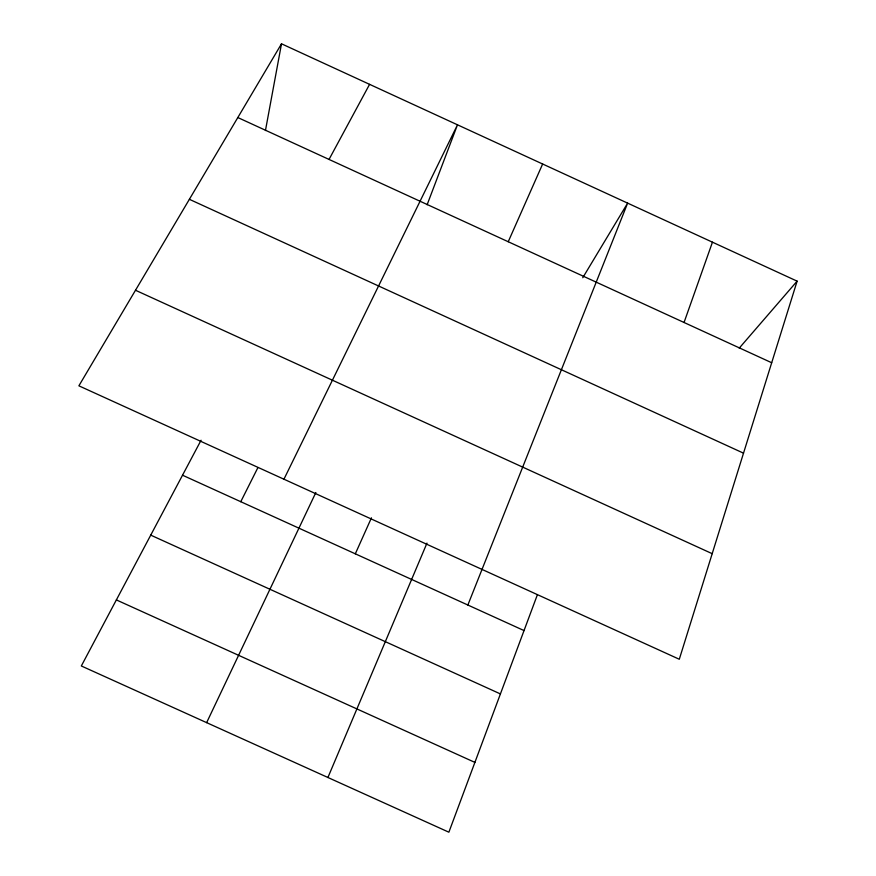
<?xml version="1.0" encoding="UTF-8"?>
<svg xmlns="http://www.w3.org/2000/svg" width="876" height="876" viewBox="0 0 876 876"><rect width="100%" height="100%" fill="white"/><g stroke="black" fill="none" stroke-linecap="round" stroke-linejoin="round"><path stroke-width="1.31" d="M265.45 130.546L281.503 43.8L797.116 281.152L679.294 659.256L78.884 385.823L281.503 43.8M684.047 322.488L712.451 242.181M537.338 594.881L448.873 832.2L81.326 665.968L201.075 440.245M427.127 204.754L457.491 124.808L283.944 479.205M467.861 605.02L627.632 203.133L582.77 277.725M327.92 777.494L426.973 543.12M508.233 241.732L542.638 164.009M355.317 553.818L371.446 517.836M206.637 722.645L315.853 492.52M240.769 501.707L257.894 467.62M329.037 159.432L369.584 84.348M739.235 348.144L797.116 281.152M116.366 599.918L474.891 762.394M182.526 475.208L524.034 630.578M150.738 535.137L500.415 693.923M135.495 290.252L712.188 553.676M237.812 117.537L771.69 362.741M189.38 199.312L743.516 453.166"/></g></svg>
